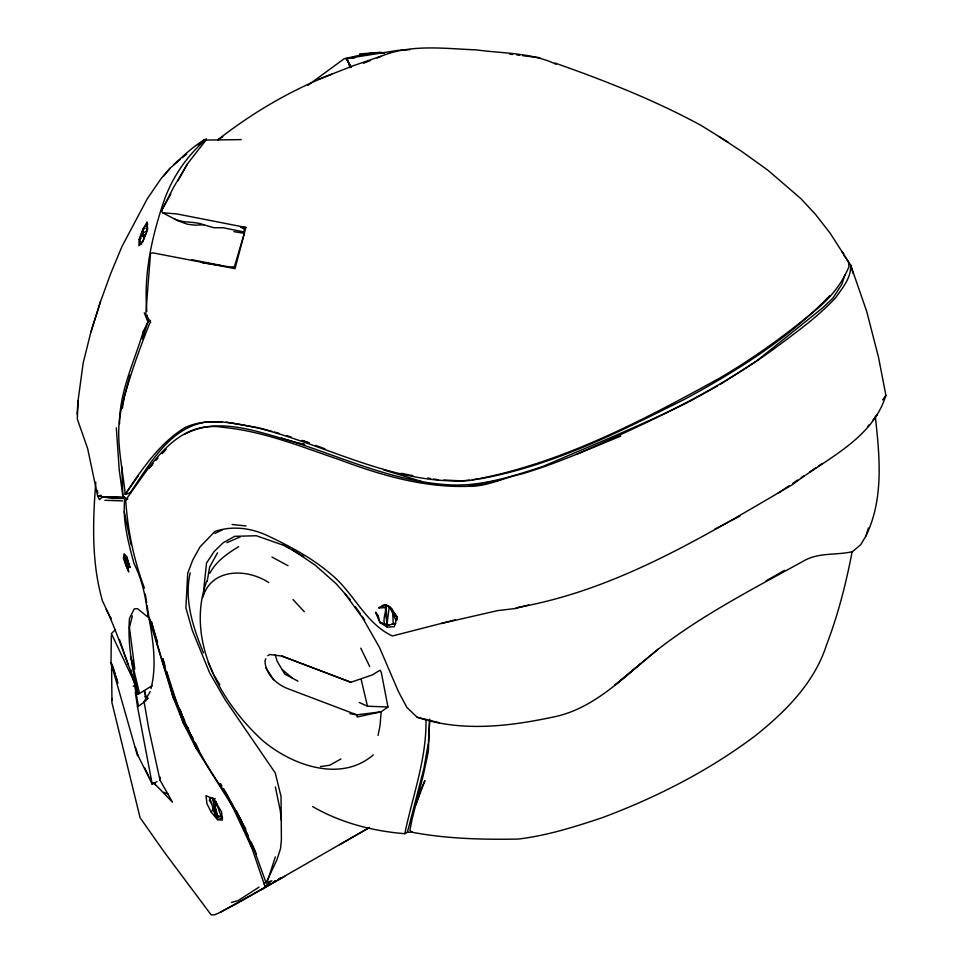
<?xml version="1.0" encoding="UTF-8"?>
<svg xmlns="http://www.w3.org/2000/svg" width="963" height="963" viewBox="0 0 963 963"><rect width="100%" height="100%" fill="white"/><g stroke="black" fill="none" stroke-linecap="round" stroke-linejoin="round"><path stroke-width="1.44" d="M455.162 619.871L392.41 635.989C365.326 623.434 353.987 593.088 331.477 574.622C312.674 558.444 290.922 546.743 268.617 536.198C251.921 528.037 232.829 525.389 214.918 531.444L200.051 546.876L192.853 559.804L187.701 573.226L185.895 607.809L192.299 630.404L209.765 673.149L225.173 699.74L275.274 773L281.052 796.582L281.401 839.844L280.534 848.608L276.947 859.754L266.101 882.83L254.449 850.678L236.417 810.906M137.48 755.702L111.01 662.845L111.323 635.616M128.669 570.878L128.645 571.986L123.372 558.456L124.083 553.797L126.827 556.614L129.897 567.52L126.984 560.635L126.418 556.951M139.105 239.462L138.961 245.794L142.668 241.785L147.64 229.724L147.026 222.272L142.849 229.266L139.105 239.462L141.08 238.174M131.365 670.284L131.281 673.799L138.058 694.371L152.262 685.62M140.177 818.105L111.973 702.713L111.552 663.11M395.901 623.374L388.041 625.264L384.839 624.18C380.794 617.728 393.819 596.699 378.591 608.062L385.284 607.521L387.198 627.106L394.361 626.696L397.033 616.946L390.111 607.027M265.8 658.668L264.994 661.027C265.463 673.907 276.128 684.151 287.612 688.581L356.816 714.847L357.104 716.99L381.155 711.813L387.957 707.011L381.3 672.379L380.048 670.188L372.368 674.919L350.857 682.261L282.027 656.116L269.905 654.503L267.714 655.707M121.832 466.826L122.879 496.234L124.913 497.522L124.805 498.485L112.105 498.425L97.624 495.909L87.657 448.602L77.317 419.074L78.051 400.728L83.167 363.039L90.883 332.066L100.513 301.612L110.793 273.323L121.952 246.516L147.279 198.775L161.315 178.287L170.138 168.164L180.069 159.629M425.947 719.409C426.814 758.688 412.585 795.775 404.809 833.705C372.669 831.081 340.709 822.823 312.674 806.597M429.739 719.144L428.439 742.172M78.051 400.728L77.088 414.162M429.57 720.456L428.354 751.465L423.239 775.359L412.02 819.429L409.913 830.226L411.719 832.176C446.591 838.857 482.499 839.664 517.95 839.086C546.671 835.715 574.369 826.976 601.706 817.888C656.26 797.569 708.744 770.797 755.329 735.72C785.591 711.573 814.229 683.02 826.423 645.258C838.015 614.936 846.116 583.373 852.159 551.51M139.984 242.58L140.442 236.982L145.666 234.226L142.668 241.785L139.984 242.58L141.645 244.036M95.806 482.21C92.749 521.645 91.353 562.813 102.56 601.177C115.632 627.72 124.371 656.044 135.566 683.333M190.205 572.78C183.933 600.298 193.214 627.695 203.494 652.95M150.529 320.438L147.905 321.895L143.318 331.441L142.416 338.856L147.905 321.895L147.231 315.25M389.317 606.209L386.885 625.18L379.891 622.459L375.462 612.131L378.158 615.513L379.891 622.459L387.198 627.106M101.247 495.271L97.624 495.909L99.43 499.628L102.788 496.703L124.913 497.522C122.132 519.707 128.26 542.217 133.989 563.511C142.644 580.581 146.027 598.613 148.109 617.295L137.54 608.628L134.218 608.917L129.499 618.39C127.405 644.066 132.533 669.381 138.058 694.371M428.246 743.556L423.937 768.33L408.902 826.579L407.289 832.297L404.809 833.705M153.55 782.654L172.485 802.179L160.002 780.138L160.075 777.105M122.482 408.107L124.083 397.31L130.017 375.305M211.752 803.924L209.489 800.482L209.874 798.014L212.835 798.086L217.12 813.928M207.129 581.471L209.657 567.075L217.518 552.834M378.05 735.407L380.072 725.428L381.155 711.813L356.816 714.847L349.93 713.703M132.376 615.911L129.439 627.503L134.796 669.056L130.739 657.031L139.466 693.228M206.648 581.291C185.498 639.613 220.07 701.726 262.634 740.535C291.633 765.2 340.746 783.039 373.283 754.884M111.636 700.534L112.141 698.452M241.244 139.611L206.022 140.068L187.508 163.758L173.533 187.424L161.387 210.993L162.651 212.739L177.036 213.967L245.89 227.461L235.02 268.665L152.744 252.848L150.505 253.534L145.786 314.504L150.673 322.364L149.759 323.099C138.371 352.049 127.61 381.42 120.676 411.791C115.199 439.26 122.614 467.031 125.214 494.38L131.052 492.719M209.489 800.482L210.367 797.665M100.513 301.612L90.883 332.066M844.828 274.912L841.818 284.398L832.814 298.253L822.462 308.028L756.954 360.74L720.023 384.526M345.199 594.111L362.762 618.114L379.422 647.329L398.381 691.446L406.855 707.408L417.172 717.254C460.844 731.964 507.814 726.644 552.028 717.291C595.278 709.117 625.276 675.099 658.367 649.074C703.459 614.129 754.691 588.08 804.43 560.526C819.369 552.293 836.534 555.386 852.436 551.679L860.766 544.649L865.869 536.09L868.433 528.049M267.449 881.277L275.334 856.926M143.318 331.441C134.278 361.691 119.388 391.736 119.556 423.768M151.01 688.557C156.837 665.782 153.213 641.454 149.157 618.667L172.907 696.694L183.367 723.153L196.32 748.648L240.521 819.224L248.045 835.39M160.002 780.138L148.615 727.92L144.149 701.955L144.703 700.486L148.338 698.163M441.367 623.482L497.594 610.626L515.325 608.508L518.106 607.352C617.993 589.705 706.06 535.091 792.32 484.726C826.073 458.725 872.309 439.393 885.912 395.396L878.425 356.864L866.652 311.266L850.606 264.994L843.913 255.424M865.869 536.09C884.058 498.846 879.676 456.041 875.283 416.245M150.192 691.59L144.149 701.955M141.513 233.744L144.558 226.943L147.363 225.33L146.641 231.012L141.513 233.744L143.054 236.874M202.724 597.529C211.282 567.737 247.178 568.29 268.773 582.591M161.387 210.993L170.824 193.936M178.071 180.815L187.508 163.758M211.27 812.278L206.937 803.587L205.986 795.679L214.015 799.158L221.586 812.026L222.429 820.031L217.566 819.706L211.27 812.278L213.329 808.595M222.477 816.877L217.325 816.732L213.545 801.108L215.098 798.568M129.692 493.441C149 465.731 168.188 428.812 204.674 422.3M209.838 573.25C216.157 561.248 227.424 553.532 238.668 546.623M144.426 588.152C133.785 559.828 127.67 530.083 125.672 499.905C149.819 467.476 175.338 419.194 223.524 427.403C264.055 431.388 301.864 446.976 340.059 459.929C380.927 475.265 424.069 487.82 468.126 486.327C486.881 486.869 503.89 477.612 521.958 473.904C555.807 463.817 588.104 449.384 620.762 436.095M829.769 295.689C788.625 338.434 737.369 370.635 685.415 398.863C619.642 431.713 552.774 465.779 479.755 478.876M138.263 475.806L125.214 494.38C141.609 469.739 159.124 443.558 184.727 427.704C207.996 416.774 234.767 423.251 258.806 428.198C328.708 445.881 394.926 485.232 469.017 480.573C558.552 464.912 640.491 421.674 719.421 378.23C755.076 357.405 788.48 332.981 820.031 306.378C832.453 295.364 842.709 282.015 848.993 266.558L848.427 261.647L830.046 233.082L815.288 214.135L800.807 198.571L767.932 170.246L742.124 151.733L718.892 136.481M882.626 399.934L885.912 395.396M867.591 426.826L869.372 424.623M872.923 420.229L877.377 414.728M163.842 175.904L170.138 168.164M163.144 452.622L165.973 449.143L162.013 453.585M153.117 463.6L149.157 468.054L152.142 464.804M156.078 460.266L158.064 458.039M266.101 882.83L271.807 880.724L264.994 886.357L264.079 883.817L266.125 881.627M115.5 629.561L111.395 633.606L135.602 684.741L133.243 686.342M173.521 164.685C183.993 155.669 194.141 145.064 206.479 138.985C187.833 155.019 173.785 174.977 164.986 198.017C152.419 234.262 143.499 272.698 146.833 311.266M640.19 664.013L614.743 685.259L658.367 649.074M182.272 157.739L186.714 154.068M197.824 144.907L204.481 139.394M217.758 139.852C252.33 112.827 290.778 90.209 331.681 74.247M307.979 85.262L344.2 58.731C357.345 55.962 370.887 51.882 384.369 52.833M144.679 701.714L137.54 706.89L152.25 784.303L156.981 781.583M777.923 493.273L788.962 485.858M792.645 483.39L797.557 480.104M801.24 477.624L803.684 475.987M809.823 471.87L815.962 467.753M818.418 466.104L822.101 463.636M217.843 139.936L222.754 136.734M259.011 887.14L238.282 900.513L231.481 902.463M340.938 759L329.635 765.284L320.438 766.56M270.808 883.601L261.43 889.607L271.024 883.685M278.223 879.243L280.618 877.762M273.432 882.204L275.827 880.724M273.191 882.12L275.635 880.651M185.077 434.036C223.115 414.174 266.342 435.962 304.693 444.485L296.616 442.896L281.437 438.057M240.906 901.272L368.973 827.771M339.626 844.707L369.491 827.47M766.199 580.785L784.532 570.337M284.735 876.426L220.346 912.25L214.689 914.85L211.126 914.838L164.348 852.243L140.947 818.911M688.87 401.848L717.483 386.043M220.346 912.25L239.919 901.886M714.606 529.313L740.174 515.939M687.582 402.486C640.094 425.863 590.969 445.809 542.338 466.67C513.098 476.083 483.173 486.05 452.08 484.967C397.575 482.68 347.643 459.58 296.616 442.896M214.881 533.514L222.417 529.831M145.052 228.255L142.849 229.266L143.018 235.61M577.03 454.127C645.114 424.069 713.439 392.856 773.927 348.955C795.306 332.909 817.491 317.321 835.715 297.615C842.541 287.841 851.473 277.705 850.606 264.994L853.122 273.372M125.672 499.905L127.826 498.942M226.859 542.675L240.365 536.824M382.371 606.57L386.139 605.077L388.258 605.835M363.436 63.257L370.322 60.633M377.219 58.009C407.963 43.395 443.462 48.619 476.372 49.883C503.095 53.591 531.407 52.471 556.193 64.292M318.657 79.243L353.06 65.833L380.71 56.275M222.549 817.864L217.566 819.706L217.506 815.372L215.17 815.48L209.874 798.014M515.325 608.508L528.627 605.029M389.461 624.626L386.885 625.18L386.139 605.077M392.049 624.072L394.625 623.518M468.126 486.327L499.905 480.08M349.894 67.627L347.27 58.418L398.152 50.353L409.684 49.679M469.39 480.068L461.975 480.922L443.967 480.019M472.351 479.73L478.274 479.044M359.548 53.976L380.048 52.279L384.502 53.001M407.289 832.297L412.176 831.972M347.27 58.418L354.589 57.985M243.543 231.89L223.308 227.774L213.786 227.713L203.711 224.764L195.32 225.173L187.508 224.271L177.613 220.635L162.651 212.739M206.01 421.963L221.815 421.674M124.913 497.522L102.788 496.703M104.895 500.315L122.626 500.88M359.235 702.472L367.469 706.204L387.957 707.011M245.89 227.461L240.654 227.244L244.193 228.773L244 234.37L234.406 266.823L230.169 266.944L202.025 262.706M232.071 524.474L246.059 525.967M509.788 54.145L512.653 54.482M516.95 54.999L519.815 55.336M522.668 55.673L539.858 57.732M233.889 231.65L243.868 233.251M412.886 475.674L401.186 473.29M427.632 478.045L430.581 478.527M433.531 479.008L437.96 479.718M226.221 422.155L258.794 427.813M191.709 259.685L220.563 265.343M439.429 722.792L417.172 717.254M203.711 224.764C194.574 221.129 183.861 223.308 175.122 219.155M260.227 428.198L271.662 431.304M274.515 432.074L278.801 433.23M383.695 469.896L421.613 481.488M287.106 435.721L291.187 437.009M309.123 442.824L302.081 440.452L308.786 442.908M379.891 622.459L384.839 624.18M554.941 63.028C605.065 80.639 654.744 100.188 701.461 125.635L728.389 142.404M315.491 445.351L324.88 448.794M282.027 656.116L350.857 682.261M163.698 792.284L168.393 794.234M271.939 557.035L287.997 565.702M297.928 681.166L284.723 674.004L277.188 661.316L275.189 654.671M303.694 556.47L283.856 545.407L256.375 535.741L234.707 536.331L223.223 542.723L214.135 551.546L206.527 563.018L203.903 587.851L204.24 593.653M283.062 544.432L289.406 548.019M291.945 549.452L315.479 565.389L336.051 583.65L350.231 599.636M217.506 815.372L218.613 816.106L217.325 816.732L220.948 815.962L217.686 806.862L213.545 801.108M386.127 604.933L392.519 609.483M397.129 619.955L397.033 616.946L392.723 613.407L389.883 607.412M97.624 495.909L98.346 496.499M281.858 669.237L291.801 677.663M841.686 251.62L843.781 253.522M293.005 599.552L304.296 611.722M151.335 621.532C166.599 681.852 187.689 741.341 224.873 791.947L226.702 794.042M149.121 776.96L150.89 779.236M390.171 607.4L397.033 616.946M188.543 728.534L184.691 723.057L180.069 709.201M355.359 606.678L360.391 613.852M362.064 616.248L364.568 619.835M265.896 667.78L273.648 679.866M145.076 696.393L146.605 698.789M219.853 684.898L213.906 675.147L208.177 662.303M192.985 738.103L183.367 723.153L166.671 671.632M220.431 783.485L221.959 786.001M223.488 788.516L225.775 792.296M109.89 616.2L111.323 618.595M351.182 67.085L346.09 58.382L351.098 67.049M224.873 791.947L245.842 829.203M106.171 609.447L109.264 615.068M227.172 794.872L240.521 819.224L251.764 847.657L264.079 883.817M154.056 782.606L155.332 784.941M152.25 784.303L137.54 754.619M128.103 569.747L125.84 565.257L124.335 555.94L128.272 569.518M144.594 767.812L148.471 775.66M360.752 648.159L369.72 666.54M251.764 847.657L226.353 793.62M396.094 620.569L392.723 613.407L393.289 624.217M251.187 842.131L253.064 846.176M195.393 742.69L198.92 750.671M181.658 713.956L172.907 696.694L166.539 671.608M182.862 716.677L184.679 720.745M187.689 727.534L196.32 748.648M254.256 848.897L256.495 854.398M144.294 312.867L147.905 321.895M143.993 690.796L147.134 698.861M137.853 754.535L138.118 755.293M111.01 662.845L117.185 680.504M119.448 639.564L127.971 664.073M135.41 747.396L137.324 753.006M129.897 567.52L126.418 556.807M215.965 801.324L217.253 805.477M147.026 222.272L147.688 224.499M112.876 666.312L114.97 673.366M115.813 676.195L117.919 683.249M151.335 621.496L157.511 642.622L148.711 615.923L147.098 605.739M162.964 658.824L164.986 665.939M253.365 846.573L254.449 850.678M162.855 658.776L166.611 674.004M361.221 679.697L367.469 706.204M124.203 511.618L131.137 544.877M275.382 787.024L280.233 810.425L281.461 820.584M134.94 687.076L138.142 704.543L137.54 706.89L135.314 692.096M97.347 490.36L97.853 493.212M145.244 594.099L146.629 602.826M214.785 812.772L215.17 815.48L212.835 798.086M122.879 496.234L119.256 470.221L116.306 427.801M144.811 690.965L145.87 700.847M128.091 565.233L128.38 568.062M420.253 791.02L415.775 804.936L424.912 780.62L420.253 791.02"/></g></svg>
